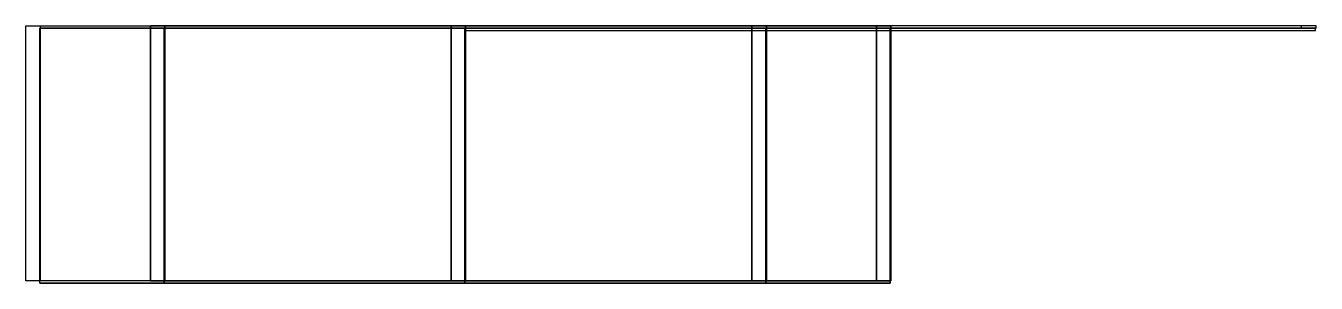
# Model space of a CAD drawing. Extents: x -17.5 to 35.6, y -10.6 to 0.1.
import ezdxf

# ---------------------------------------------------------------- set-up
doc = ezdxf.new("R2010")
doc.units = 0
doc.header["$MEASUREMENT"] = 0
doc.layers.add('CONTORNO', color=1, linetype='Continuous')
doc.layers.add('CORPO', color=253, linetype='Continuous')

msp = doc.modelspace()

# ---------------------------------------------------------------- linework, layer by layer
at = {"layer": 'CONTORNO', "linetype": 'ByBlock'}
for points, elevation in [([(-0.013, 0.05), (-0.013, -0.05), (34.987, -0.05), (34.987, 0.05), (-0.013, 0.05)], -17.485), ([(0.585, 0.05), (0.585, -0.05), (35.585, -0.05), (35.585, 0.05), (0.585, 0.05)], 989.996), ([(0.558, -0.05), (0.558, -0.15), (35.558, -0.15), (35.558, -0.05), (0.558, -0.05)], -1025.004)]:
    msp.add_lwpolyline(points, dxfattribs=dict(at, elevation=elevation))
at = {"layer": 'CORPO', "extrusion": (0, -1, 1e-16)}
for p, q in [((-4.471, -0.05, -990.839), (-4.442, -0.05, -16.775)), ((-4.442, -0.05, 16.766), (-4.442, -0.05, 990.725)), ((5.586, -0.05, -990.742), (5.558, -0.05, -16.775)), ((5.558, -0.05, 16.766), (5.558, -0.05, 990.725))]:
    msp.add_line(p, q, dxfattribs=at)
for centre in [(0.558, -1007.504, 0.05), (0.558, -0.004, 0.05), (0.558, 1007.496, 0.05)]:
    msp.add_circle(centre, 17.5, dxfattribs=at)
at = {"layer": 'CORPO'}
for points in [[(-16.606, -0.05, -1010.919), (-16.942, -0.05, -1007.504), (-16.605, -0.05, -1004.084), (-16.606, -0.05, -1010.919)], [(-16.613, -0.05, -3.381), (-16.942, -0.05, 0.005), (-16.576, -0.05, 3.502), (-16.613, -0.05, -3.381)], [(-16.586, -0.05, 1004.127), (-16.915, -0.05, 1007.513), (-16.548, -0.05, 1011.01), (-16.586, -0.05, 1004.127)], [(-15.599, -0.05, 6.736), (-16.576, -0.05, 3.502), (-16.613, -0.05, -3.381), (-15.579, -0.05, -6.621)], [(-15.628, -0.05, -1000.85), (-16.605, -0.05, -1004.084), (-16.606, -0.05, -1010.919), (-15.608, -0.05, -1014.207)], [(-15.572, -0.05, 1014.244), (-16.548, -0.05, 1011.01), (-16.586, -0.05, 1004.127), (-15.618, -0.05, 1000.817)], [(-13.993, -0.05, -1017.227), (-15.608, -0.05, -1014.207), (-15.628, -0.05, -1000.85), (-13.988, -0.05, -997.775)], [(-13.936, -0.05, 997.868), (-15.618, -0.05, 1000.817), (-15.572, -0.05, 1014.244), (-13.932, -0.05, 1017.32)], [(-13.964, -0.05, -9.641), (-15.579, -0.05, -6.621), (-15.599, -0.05, 6.736), (-13.96, -0.05, 9.812)], [(-11.788, -0.05, -995.101), (-13.988, -0.05, -997.775), (-13.993, -0.05, -1017.227), (-11.764, -0.05, -1019.931)], [(-11.759, -0.05, 12.427), (-13.96, -0.05, 9.812), (-13.964, -0.05, -9.641), (-11.735, -0.05, -12.345)], [(-11.732, -0.05, 1019.936), (-13.932, -0.05, 1017.32), (-13.936, -0.05, 997.868), (-11.783, -0.05, 995.088)], [(-9.034, -0.05, -1022.142), (-11.764, -0.05, -1019.931), (-11.788, -0.05, -995.101), (-9.163, -0.05, -992.952)], [(-9.021, -0.05, 992.85), (-11.783, -0.05, 995.088), (-11.732, -0.05, 1019.936), (-9.106, -0.05, 1022.076)], [(-9.005, -0.05, -14.555), (-11.735, -0.05, -12.345), (-11.759, -0.05, 12.427), (-9.134, -0.05, 14.567)], [(-6.138, -0.05, -991.336), (-9.163, -0.05, -992.952), (-9.034, -0.05, -1022.142), (-6.14, -0.05, -1023.672)], [(-6.109, -0.05, 16.176), (-9.134, -0.05, 14.567), (-9.005, -0.05, -14.555), (-6.146, -0.05, -16.169)], [(-6.081, -0.05, 1023.685), (-9.106, -0.05, 1022.076), (-9.021, -0.05, 992.85), (-6.118, -0.05, 991.339)], [(-4.442, -0.05, -16.775), (-6.146, -0.05, -16.169), (-6.109, -0.05, 16.176), (-4.442, -0.05, 16.766)], [(-4.812, -0.05, -1024.041), (-6.14, -0.05, -1023.672), (-6.138, -0.05, -991.336), (-4.471, -0.05, -990.839)], [(-4.415, -0.05, 990.734), (-6.118, -0.05, 991.339), (-6.081, -0.05, 1023.685), (-4.415, -0.05, 1024.275)], [(-4.471, -0.05, -990.839), (-2.833, -0.05, -990.336), (-2.743, -0.05, -1024.69), (-4.812, -0.05, -1024.041)], [(-4.471, -0.05, -990.839), (-2.833, -0.05, -990.336), (-2.538, -0.05, -17.228), (-4.442, -0.05, -16.775)], [(-4.442, -0.05, 16.766), (-2.495, -0.05, 17.226), (-2.51, -0.05, 990.28), (-4.442, -0.05, 990.734)], [(-4.442, -0.05, 16.766), (-2.495, -0.05, 17.226), (-2.538, -0.05, -17.228), (-4.442, -0.05, -16.775)], [(-4.415, -0.05, 1024.275), (-2.467, -0.05, 1024.734), (-2.51, -0.05, 990.28), (-4.415, -0.05, 990.734)], [(-2.538, -0.05, -17.228), (-0.584, -0.05, -17.467), (-0.588, -0.05, -990.119), (-2.833, -0.05, -990.336)], [(-2.743, -0.05, -1024.69), (-0.969, -0.05, -1024.851), (-0.588, -0.05, -990.119), (-2.833, -0.05, -990.336)], [(-2.538, -0.05, -17.228), (-0.584, -0.05, -17.467), (-0.559, -0.05, 17.467), (-2.495, -0.05, 17.226)], [(-2.51, -0.05, 990.28), (-0.556, -0.05, 990.041), (-0.559, -0.05, 17.467), (-2.495, -0.05, 17.226)], [(-2.51, -0.05, 990.28), (-0.556, -0.05, 990.041), (-0.532, -0.05, 1024.975), (-2.467, -0.05, 1024.734)], [(-0.588, -0.05, -990.119), (0.558, -0.05, -990.004), (0.558, -0.05, -1025.004), (-0.969, -0.05, -1024.851)], [(-0.588, -0.05, -990.119), (0.558, -0.05, -990.004), (0.558, -0.05, -17.504), (-0.584, -0.05, -17.467)], [(-0.559, -0.05, 17.467), (0.585, -0.05, 17.504), (0.558, -0.05, -17.504), (-0.584, -0.05, -17.467)], [(-0.559, -0.05, 17.467), (0.585, -0.05, 17.504), (0.585, -0.05, 990.004), (-0.556, -0.05, 990.041)], [(-0.532, -0.05, 1024.975), (0.613, -0.05, 1025.013), (0.585, -0.05, 990.004), (-0.556, -0.05, 990.041)], [(0.558, -0.05, -17.504), (2.57, -0.05, -17.388), (2.579, -0.05, -990.121), (0.558, -0.05, -990.004)], [(0.558, -0.05, -990.004), (2.579, -0.05, -990.121), (2.586, -0.05, -1024.806), (0.558, -0.05, -1025.004)], [(0.585, -0.05, 17.504), (2.607, -0.05, 17.387), (2.57, -0.05, -17.388), (0.558, -0.05, -17.504)], [(0.585, -0.05, 990.004), (2.598, -0.05, 990.12), (2.607, -0.05, 17.387), (0.585, -0.05, 17.504)], [(0.613, -0.05, 1025.013), (2.635, -0.05, 1024.895), (2.598, -0.05, 990.12), (0.585, -0.05, 990.004)], [(2.579, -0.05, -990.121), (4.091, -0.05, -990.364), (4.091, -0.05, -17.144), (2.57, -0.05, -17.388)], [(2.57, -0.05, -17.388), (4.091, -0.05, -17.144), (4.119, -0.05, 17.144), (2.607, -0.05, 17.387)], [(2.586, -0.05, -1024.806), (4.013, -0.05, -1024.66), (4.091, -0.05, -990.364), (2.579, -0.05, -990.121)], [(2.607, -0.05, 17.387), (4.119, -0.05, 17.144), (4.119, -0.05, 990.365), (2.598, -0.05, 990.12)], [(2.598, -0.05, 990.12), (4.119, -0.05, 990.365), (4.147, -0.05, 1024.652), (2.635, -0.05, 1024.895)], [(4.091, -0.05, -990.364), (5.586, -0.05, -990.742), (5.622, -0.05, -1024.171), (4.013, -0.05, -1024.66)], [(4.091, -0.05, -17.144), (5.558, -0.05, -16.775), (5.586, -0.05, -990.742), (4.091, -0.05, -990.364)], [(4.119, -0.05, 17.144), (5.558, -0.05, 16.766), (5.558, -0.05, -16.775), (4.091, -0.05, -17.144)], [(4.119, -0.05, 990.365), (5.558, -0.05, 990.725), (5.558, -0.05, 16.766), (4.119, -0.05, 17.144)], [(4.147, -0.05, 1024.652), (5.585, -0.05, 1024.253), (5.585, -0.05, 990.734), (4.119, -0.05, 990.365)], [(5.558, -0.05, -16.775), (7.298, -0.05, -16.154), (7.337, -0.05, 16.129), (5.558, -0.05, 16.766)], [(5.585, -0.05, 990.734), (7.325, -0.05, 991.354), (7.365, -0.05, 1023.618), (5.585, -0.05, 1024.253)], [(5.622, -0.05, -1024.171), (7.243, -0.05, -1023.677), (7.309, -0.05, -991.359), (5.586, -0.05, -990.742)], [(7.243, -0.05, -1023.677), (10.213, -0.05, -1022.099), (10.236, -0.05, -992.924), (7.309, -0.05, -991.359)], [(7.298, -0.05, -16.154), (10.273, -0.05, -14.56), (10.265, -0.05, 14.557), (7.337, -0.05, 16.129)], [(7.325, -0.05, 991.354), (10.301, -0.05, 992.949), (10.293, -0.05, 1022.032), (7.365, -0.05, 1023.618)], [(10.236, -0.05, -992.924), (12.874, -0.05, -995.072), (12.843, -0.05, -1019.967), (10.213, -0.05, -1022.099)], [(10.265, -0.05, 14.557), (12.888, -0.05, 12.414), (12.903, -0.05, -12.407), (10.273, -0.05, -14.56)], [(10.293, -0.05, 1022.032), (12.916, -0.05, 1019.923), (12.931, -0.05, 995.101), (10.301, -0.05, 992.949)], [(12.843, -0.05, -1019.967), (15.132, -0.05, -1017.191), (15.104, -0.05, -997.774), (12.874, -0.05, -995.072)], [(12.903, -0.05, -12.407), (15.161, -0.05, -9.605), (15.117, -0.05, 9.705), (12.888, -0.05, 12.414)], [(12.931, -0.05, 995.101), (15.189, -0.05, 997.904), (15.145, -0.05, 1017.214), (12.916, -0.05, 1019.923)], [(15.132, -0.05, -1017.191), (16.728, -0.05, -1014.194), (16.723, -0.05, -1000.801), (15.104, -0.05, -997.774)], [(15.161, -0.05, -9.605), (16.757, -0.05, -6.608), (16.723, -0.05, 6.699), (15.117, -0.05, 9.705)], [(15.189, -0.05, 997.904), (16.781, -0.05, 1000.934), (16.751, -0.05, 1014.207), (15.145, -0.05, 1017.214)], [(16.728, -0.05, -1014.194), (17.722, -0.05, -1010.914), (17.722, -0.05, -1004.091), (16.723, -0.05, -1000.801)], [(16.757, -0.05, -6.608), (17.751, -0.05, -3.328), (17.665, -0.05, 3.682), (16.723, -0.05, 6.699)], [(16.781, -0.05, 1000.934), (17.779, -0.05, 1004.18), (17.669, -0.05, 1011.165), (16.751, -0.05, 1014.207)], [(17.751, -0.05, -3.328), (18.086, -0.05, 0.082), (17.665, -0.05, 3.682), (17.751, -0.05, -3.328)], [(17.779, -0.05, 1004.18), (18.114, -0.05, 1007.59), (17.669, -0.05, 1011.165), (17.779, -0.05, 1004.18)], [(17.722, -0.05, -1010.914), (18.058, -0.05, -1007.504), (17.722, -0.05, -1004.091), (17.722, -0.05, -1010.914)]]:
    msp.add_3dface(points, dxfattribs=at)
for points, invisible_edges in [([(18.058, -10.55, -1007.504), (12.932, -10.55, -1019.878), (-16.942, -10.55, -1007.504), (-11.817, -10.55, -995.13)], 10), ([(12.932, -10.55, -1019.878), (-16.942, -10.55, -1007.504), (-11.817, -10.55, -1019.878), (0.558, -10.55, -1025.004)], 1), ([(18.058, -10.55, -1007.504), (-11.817, -10.55, -995.13), (0.558, -10.55, -990.004), (12.932, -10.55, -995.13)], 1)]:
    msp.add_3dface(points, dxfattribs=dict(at, invisible_edges=invisible_edges))

# ---------------------------------------------------------------- meshes
mesh = msp.add_polymesh((2, 8), dxfattribs=dict(at, n_close=True))
for k, corner in enumerate([(-17.513, 0.05, 0.015), (-12.387, 0.05, 12.389), (-0.013, 0.05, 17.515), (12.361, 0.05, 12.389), (17.487, 0.05, 0.015), (12.361, 0.05, -12.36), (-0.013, 0.05, -17.485), (-12.387, 0.05, -12.36), (-17.513, -10.45, 0.015), (-12.387, -10.45, 12.389), (-0.013, -10.45, 17.515), (12.361, -10.45, 12.389), (17.487, -10.45, 0.015), (12.361, -10.45, -12.36), (-0.013, -10.45, -17.485), (-12.387, -10.45, -12.36)]):
    mesh.set_mesh_vertex(divmod(k, 8), corner)
mesh = msp.add_polymesh((2, 8), dxfattribs=dict(at, n_close=True))
for k, corner in enumerate([(-16.915, 0.05, 1007.496), (-11.789, 0.05, 1019.87), (0.585, 0.05, 1024.996), (12.96, 0.05, 1019.87), (18.085, 0.05, 1007.496), (12.96, 0.05, 995.122), (0.585, 0.05, 989.996), (-11.789, 0.05, 995.122), (-16.915, -10.45, 1007.496), (-11.789, -10.45, 1019.87), (0.585, -10.45, 1024.996), (12.96, -10.45, 1019.87), (18.085, -10.45, 1007.496), (12.96, -10.45, 995.122), (0.585, -10.45, 989.996), (-11.789, -10.45, 995.122)]):
    mesh.set_mesh_vertex(divmod(k, 8), corner)
mesh = msp.add_polymesh((2, 8), dxfattribs=dict(at, n_close=True))
for k, corner in enumerate([(-16.942, -0.05, -1007.504), (-11.817, -0.05, -995.13), (0.558, -0.05, -990.004), (12.932, -0.05, -995.13), (18.058, -0.05, -1007.504), (12.932, -0.05, -1019.878), (0.558, -0.05, -1025.004), (-11.817, -0.05, -1019.878), (-16.942, -10.55, -1007.504), (-11.817, -10.55, -995.13), (0.558, -10.55, -990.004), (12.932, -10.55, -995.13), (18.058, -10.55, -1007.504), (12.932, -10.55, -1019.878), (0.558, -10.55, -1025.004), (-11.817, -10.55, -1019.878)]):
    mesh.set_mesh_vertex(divmod(k, 8), corner)

doc.saveas('drawing.dxf')
